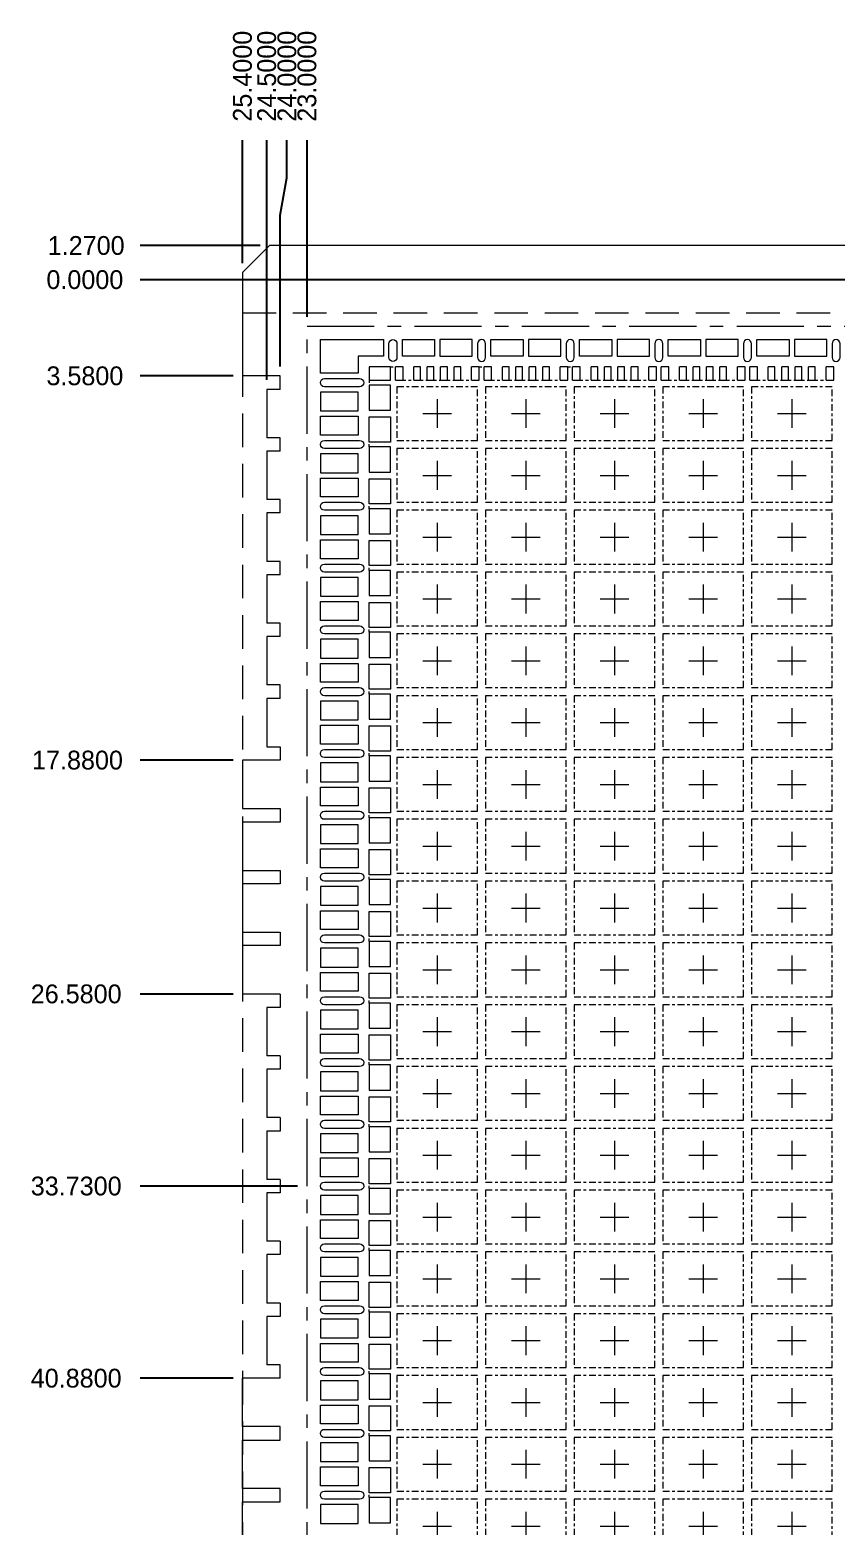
# Model space of a CAD drawing. Extents: x -231.9 to -154.2, y -116.6 to -30.5.
# Drawn here: x -231.9 to -201.8, y -86.1 to -30.5 of the extents above; entities that cross this region are included whole.
import ezdxf

# ---------------------------------------------------------------- set-up
doc = ezdxf.new("R2010")
doc.units = 0
doc.header["$MEASUREMENT"] = 0
doc.linetypes.add('CENTER', pattern=[2, 1.25, -0.25, 0.25, -0.25])
doc.linetypes.add('HIDDEN', pattern=[0.375, 0.25, -0.125])
for name, color, linetype, lineweight in [('Center', 1, 'Continuous', 5), ('Dim', 7, 'Continuous', 5), ('Half Etch BT', 4, 'Continuous', 5), ('LF', 7, 'Continuous', 13), ('Mold', 5, 'Continuous', 15), ('PKG', 6, 'Continuous', 18), ('Tape', 2, 'Continuous', 15)]:
    doc.layers.add(name, color=color, linetype=linetype, lineweight=lineweight)
doc.styles.get("Standard").update_dxf_attribs({"font": ''})
doc.styles.get('Standard').set_extended_font_data('SWRomns')
doc.dimstyles.get("Standard").update_dxf_attribs({"dimtxt": 0.7, "dimasz": 0.7, "dimexe": 0.35, "dimexo": 0.35, "dimgap": 0.35, "dimtad": 0, "dimdec": 4, "dimzin": 0, "dimdsep": 46, "dimtxsty": 'Standard', "dimcen": 0, "dimadec": 0, "dimazin": 0, "dimtfac": 1, "dimtdec": 4, "dimtmove": 0, "dimatfit": 1, "dimfxl": 1, "dimtolj": 1, "dimtzin": 0, "dimarcsym": 0})

# ---------------------------------------------------------------- blocks, each defined once
blk = doc.blocks.new('*D9')
at = {"layer": 'Defpoints', "color": 0, "transparency": 16777216}
for p in [(136.259, 102.495), (164.715, 102.495), (165.477, 102.495)]:
    blk.add_point(p, dxfattribs=at)
at = {"layer": 'Dim', "color": 0, "lineweight": -2, "transparency": 16777216}
blk.add_line((164.365, 102.495), (136.259, 102.495), dxfattribs=at)
at = {"layer": 'Dim', "color": 0, "transparency": 16777216, "insert": (134.206, 102.495), "char_height": 0.7, "attachment_point": 5}
blk.add_mtext('\\A1;0.0000', dxfattribs=at)
blk = doc.blocks.new('*D10')
at = {"layer": 'Defpoints', "color": 0, "transparency": 16777216}
for p in [(136.259, 103.765), (141.077, 103.765), (165.477, 102.495)]:
    blk.add_point(p, dxfattribs=at)
at = {"layer": 'Dim', "color": 0, "lineweight": -2, "transparency": 16777216}
blk.add_line((140.727, 103.765), (136.259, 103.765), dxfattribs=at)
at = {"layer": 'Dim', "color": 0, "transparency": 16777216, "insert": (134.255, 103.765), "char_height": 0.7, "attachment_point": 5}
blk.add_mtext('\\A1;1.2700', dxfattribs=at)
blk = doc.blocks.new('*D5')
at = {"layer": 'Defpoints', "color": 0, "transparency": 16777216}
for p in [(140.977, 107.692), (165.477, 102.495), (140.977, 98.415)]:
    blk.add_point(p, dxfattribs=at)
at = {"layer": 'Dim', "color": 0, "lineweight": -2, "transparency": 16777216}
blk.add_line((140.977, 98.765), (140.977, 107.692), dxfattribs=at)
at = {"layer": 'Dim', "color": 0, "transparency": 16777216, "insert": (140.977, 110.069), "char_height": 0.7, "attachment_point": 5, "rotation": 90}
blk.add_mtext('\\A1;24.5000', dxfattribs=at)
blk = doc.blocks.new('*D6')
at = {"layer": 'Defpoints', "color": 0, "transparency": 16777216}
for p in [(141.731, 107.692), (165.477, 102.495), (141.477, 98.915)]:
    blk.add_point(p, dxfattribs=at)
at = {"layer": 'Dim', "color": 0, "lineweight": -2, "transparency": 16777216}
for p, q in [((141.731, 106.292), (141.731, 107.692)), ((141.477, 104.892), (141.731, 106.292)), ((141.477, 99.265), (141.477, 104.892))]:
    blk.add_line(p, q, dxfattribs=at)
at = {"layer": 'Dim', "color": 0, "transparency": 16777216, "insert": (141.731, 110.069), "char_height": 0.7, "attachment_point": 5, "rotation": 90}
blk.add_mtext('\\A1;24.0000', dxfattribs=at)
blk = doc.blocks.new('*D11')
at = {"layer": 'Defpoints', "color": 0, "transparency": 16777216}
for p in [(140.077, 107.692), (140.077, 102.765), (165.477, 102.495)]:
    blk.add_point(p, dxfattribs=at)
at = {"layer": 'Dim', "color": 0, "lineweight": -2, "transparency": 16777216}
blk.add_line((140.077, 103.115), (140.077, 107.692), dxfattribs=at)
at = {"layer": 'Dim', "color": 0, "transparency": 16777216, "insert": (140.077, 110.069), "char_height": 0.7, "attachment_point": 5, "rotation": 90}
blk.add_mtext('\\A1;25.4000', dxfattribs=at)
blk = doc.blocks.new('*D14')
at = {"layer": 'Defpoints', "color": 0, "transparency": 16777216}
for p in [(165.477, 102.495), (136.259, 33.765), (141.077, 33.765)]:
    blk.add_point(p, dxfattribs=at)
at = {"layer": 'Dim', "color": 0, "lineweight": -2, "transparency": 16777216}
blk.add_line((140.727, 33.765), (136.259, 33.765), dxfattribs=at)
at = {"layer": 'Dim', "color": 0, "transparency": 16777216, "insert": (133.899, 33.765), "char_height": 0.7, "attachment_point": 5}
blk.add_mtext('\\A1;68.7300', dxfattribs=at)
blk = doc.blocks.new('*D16')
at = {"layer": 'Defpoints', "color": 0, "transparency": 16777216}
for p in [(165.477, 102.495), (152.277, 34.584), (152.277, 29.694)]:
    blk.add_point(p, dxfattribs=at)
at = {"layer": 'Dim', "color": 0, "lineweight": -2, "transparency": 16777216}
blk.add_line((152.277, 34.234), (152.277, 29.694), dxfattribs=at)
at = {"layer": 'Dim', "color": 0, "transparency": 16777216, "insert": (152.277, 27.366), "char_height": 0.7, "attachment_point": 5, "rotation": 90}
blk.add_mtext('\\A1;13.2000', dxfattribs=at)
blk = doc.blocks.new('*D17')
at = {"layer": 'Defpoints', "color": 0, "transparency": 16777216}
for p in [(165.477, 102.495), (153.277, 34.584), (153.277, 29.694)]:
    blk.add_point(p, dxfattribs=at)
at = {"layer": 'Dim', "color": 0, "lineweight": -2, "transparency": 16777216}
blk.add_line((153.277, 34.234), (153.277, 29.694), dxfattribs=at)
at = {"layer": 'Dim', "color": 0, "transparency": 16777216, "insert": (153.277, 27.366), "char_height": 0.7, "attachment_point": 5, "rotation": 90}
blk.add_mtext('\\A1;12.2000', dxfattribs=at)
blk = doc.blocks.new('*D8')
at = {"layer": 'Defpoints', "color": 0, "transparency": 16777216}
for p in [(142.477, 107.692), (165.477, 102.495), (142.477, 100.765)]:
    blk.add_point(p, dxfattribs=at)
at = {"layer": 'Dim', "color": 0, "lineweight": -2, "transparency": 16777216}
blk.add_line((142.477, 101.115), (142.477, 107.692), dxfattribs=at)
at = {"layer": 'Dim', "color": 0, "transparency": 16777216, "insert": (142.477, 110.069), "char_height": 0.7, "attachment_point": 5, "rotation": 90}
blk.add_mtext('\\A1;23.0000', dxfattribs=at)
blk = doc.blocks.new('*D23')
at = {"layer": 'Defpoints', "color": 0, "transparency": 16777216}
for p in [(165.477, 102.495), (136.259, 68.765), (142.477, 68.765)]:
    blk.add_point(p, dxfattribs=at)
at = {"layer": 'Dim', "color": 0, "lineweight": -2, "transparency": 16777216}
blk.add_line((142.127, 68.765), (136.259, 68.765), dxfattribs=at)
at = {"layer": 'Dim', "color": 0, "transparency": 16777216, "insert": (133.883, 68.765), "char_height": 0.7, "attachment_point": 5}
blk.add_mtext('\\A1;33.7300', dxfattribs=at)
blk = doc.blocks.new('*U24')
at = {"layer": 'PKG', "linetype": 'CENTER', "ltscale": 0.2}
blk.add_lwpolyline([(-1.5, -1), (1.5, -1), (1.5, 1), (-1.5, 1)], close=True, dxfattribs=at)
blk = doc.blocks.new('*U25')
at = {"layer": 'PKG', "color": 0, "linetype": 'ByBlock', "lineweight": -2}
for p in [(0, 57.5), (3.3, 57.5), (6.6, 57.5), (9.9, 57.5), (13.2, 57.5), (0, 55.2), (3.3, 55.2), (6.6, 55.2), (9.9, 55.2), (13.2, 55.2), (0, 52.9), (3.3, 52.9), (6.6, 52.9), (9.9, 52.9), (13.2, 52.9), (0, 50.6), (3.3, 50.6), (6.6, 50.6), (9.9, 50.6), (13.2, 50.6), (0, 48.3), (3.3, 48.3), (6.6, 48.3), (9.9, 48.3), (13.2, 48.3), (0, 46), (3.3, 46), (6.6, 46), (9.9, 46), (13.2, 46), (0, 43.7), (3.3, 43.7), (6.6, 43.7), (9.9, 43.7), (13.2, 43.7), (0, 41.4), (3.3, 41.4), (6.6, 41.4), (9.9, 41.4), (13.2, 41.4), (0, 39.1), (3.3, 39.1), (6.6, 39.1), (9.9, 39.1), (13.2, 39.1), (0, 36.8), (3.3, 36.8), (6.6, 36.8), (9.9, 36.8), (13.2, 36.8), (0, 34.5), (3.3, 34.5), (6.6, 34.5), (9.9, 34.5), (13.2, 34.5), (0, 32.2), (3.3, 32.2), (6.6, 32.2), (9.9, 32.2), (13.2, 32.2), (0, 29.9), (3.3, 29.9), (6.6, 29.9), (9.9, 29.9), (13.2, 29.9), (0, 27.6), (3.3, 27.6), (6.6, 27.6), (9.9, 27.6), (13.2, 27.6), (0, 25.3), (3.3, 25.3), (6.6, 25.3), (9.9, 25.3), (13.2, 25.3), (0, 23), (3.3, 23), (6.6, 23), (9.9, 23), (13.2, 23), (0, 20.7), (3.3, 20.7), (6.6, 20.7), (9.9, 20.7), (13.2, 20.7), (0, 18.4), (3.3, 18.4), (6.6, 18.4), (9.9, 18.4), (13.2, 18.4), (0, 16.1), (3.3, 16.1), (6.6, 16.1), (9.9, 16.1), (13.2, 16.1)]:
    blk.add_blockref('*U24', p, dxfattribs=at)
blk = doc.blocks.new('*U26')
at = {"layer": 'Center'}
for p, q in [((-0.535, 0), (0.535, 0)), ((0, 0.535), (0, -0.535))]:
    blk.add_line(p, q, dxfattribs=at)
blk = doc.blocks.new('*U27')
at = {"layer": 'Center', "color": 0, "linetype": 'ByBlock', "lineweight": -2}
for p in [(0, 57.5), (3.3, 57.5), (6.6, 57.5), (9.9, 57.5), (13.2, 57.5), (0, 55.2), (3.3, 55.2), (6.6, 55.2), (9.9, 55.2), (13.2, 55.2), (0, 52.9), (3.3, 52.9), (6.6, 52.9), (9.9, 52.9), (13.2, 52.9), (0, 50.6), (3.3, 50.6), (6.6, 50.6), (9.9, 50.6), (13.2, 50.6), (0, 48.3), (3.3, 48.3), (6.6, 48.3), (9.9, 48.3), (13.2, 48.3), (0, 46), (3.3, 46), (6.6, 46), (9.9, 46), (13.2, 46), (0, 43.7), (3.3, 43.7), (6.6, 43.7), (9.9, 43.7), (13.2, 43.7), (0, 41.4), (3.3, 41.4), (6.6, 41.4), (9.9, 41.4), (13.2, 41.4), (0, 39.1), (3.3, 39.1), (6.6, 39.1), (9.9, 39.1), (13.2, 39.1), (0, 36.8), (3.3, 36.8), (6.6, 36.8), (9.9, 36.8), (13.2, 36.8), (0, 34.5), (3.3, 34.5), (6.6, 34.5), (9.9, 34.5), (13.2, 34.5), (0, 32.2), (3.3, 32.2), (6.6, 32.2), (9.9, 32.2), (13.2, 32.2), (0, 29.9), (3.3, 29.9), (6.6, 29.9), (9.9, 29.9), (13.2, 29.9), (0, 27.6), (3.3, 27.6), (6.6, 27.6), (9.9, 27.6), (13.2, 27.6), (0, 25.3), (3.3, 25.3), (6.6, 25.3), (9.9, 25.3), (13.2, 25.3), (0, 23), (3.3, 23), (6.6, 23), (9.9, 23), (13.2, 23), (0, 20.7), (3.3, 20.7), (6.6, 20.7), (9.9, 20.7), (13.2, 20.7), (0, 18.4), (3.3, 18.4), (6.6, 18.4), (9.9, 18.4), (13.2, 18.4), (0, 16.1), (3.3, 16.1), (6.6, 16.1), (9.9, 16.1), (13.2, 16.1)]:
    blk.add_blockref('*U26', p, dxfattribs=at)
blk = doc.blocks.new('*D28')
at = {"layer": 'Defpoints', "color": 0, "transparency": 16777216}
for p in [(165.477, 102.495), (136.259, 98.915), (140.077, 98.915)]:
    blk.add_point(p, dxfattribs=at)
at = {"layer": 'Dim', "color": 0, "lineweight": -2, "transparency": 16777216}
blk.add_line((139.727, 98.915), (136.259, 98.915), dxfattribs=at)
at = {"layer": 'Dim', "color": 0, "transparency": 16777216, "insert": (134.206, 98.915), "char_height": 0.7, "attachment_point": 5}
blk.add_mtext('\\A1;3.5800', dxfattribs=at)
blk = doc.blocks.new('*D29')
at = {"layer": 'Defpoints', "color": 0, "transparency": 16777216}
for p in [(165.477, 102.495), (136.259, 84.615), (140.077, 84.615)]:
    blk.add_point(p, dxfattribs=at)
at = {"layer": 'Dim', "color": 0, "lineweight": -2, "transparency": 16777216}
blk.add_line((139.727, 84.615), (136.259, 84.615), dxfattribs=at)
at = {"layer": 'Dim', "color": 0, "transparency": 16777216, "insert": (133.931, 84.615), "char_height": 0.7, "attachment_point": 5}
blk.add_mtext('\\A1;17.8800', dxfattribs=at)
blk = doc.blocks.new('*D30')
at = {"layer": 'Defpoints', "color": 0, "transparency": 16777216}
for p in [(165.477, 102.495), (136.259, 75.915), (140.077, 75.915)]:
    blk.add_point(p, dxfattribs=at)
at = {"layer": 'Dim', "color": 0, "lineweight": -2, "transparency": 16777216}
blk.add_line((139.727, 75.915), (136.259, 75.915), dxfattribs=at)
at = {"layer": 'Dim', "color": 0, "transparency": 16777216, "insert": (133.882, 75.915), "char_height": 0.7, "attachment_point": 5}
blk.add_mtext('\\A1;26.5800', dxfattribs=at)
blk = doc.blocks.new('*D31')
at = {"layer": 'Defpoints', "color": 0, "transparency": 16777216}
for p in [(165.477, 102.495), (136.259, 38.615), (140.077, 38.615)]:
    blk.add_point(p, dxfattribs=at)
at = {"layer": 'Dim', "color": 0, "lineweight": -2, "transparency": 16777216}
blk.add_line((139.727, 38.615), (136.259, 38.615), dxfattribs=at)
at = {"layer": 'Dim', "color": 0, "transparency": 16777216, "insert": (133.899, 38.615), "char_height": 0.7, "attachment_point": 5}
blk.add_mtext('\\A1;63.8800', dxfattribs=at)
blk = doc.blocks.new('*D32')
at = {"layer": 'Defpoints', "color": 0, "transparency": 16777216}
for p in [(165.477, 102.495), (136.259, 52.915), (140.077, 52.915)]:
    blk.add_point(p, dxfattribs=at)
at = {"layer": 'Dim', "color": 0, "lineweight": -2, "transparency": 16777216}
blk.add_line((139.727, 52.915), (136.259, 52.915), dxfattribs=at)
at = {"layer": 'Dim', "color": 0, "transparency": 16777216, "insert": (133.882, 52.915), "char_height": 0.7, "attachment_point": 5}
blk.add_mtext('\\A1;49.5800', dxfattribs=at)
blk = doc.blocks.new('*D33')
at = {"layer": 'Defpoints', "color": 0, "transparency": 16777216}
for p in [(165.477, 102.495), (136.259, 61.615), (140.077, 61.615)]:
    blk.add_point(p, dxfattribs=at)
at = {"layer": 'Dim', "color": 0, "lineweight": -2, "transparency": 16777216}
blk.add_line((139.727, 61.615), (136.259, 61.615), dxfattribs=at)
at = {"layer": 'Dim', "color": 0, "transparency": 16777216, "insert": (133.882, 61.615), "char_height": 0.7, "attachment_point": 5}
blk.add_mtext('\\A1;40.8800', dxfattribs=at)

msp = doc.modelspace()

# ---------------------------------------------------------------- linework, layer by layer
at = {"layer": 'Half Etch BT', "linetype": 'HIDDEN', "ltscale": 0.25}
for p, q in [((-218.42738, -43.00858), (-218.24738, -43.00858)), ((-215.12738, -43.00858), (-214.94738, -43.00858)), ((-211.82738, -43.00858), (-211.64738, -43.00858)), ((-219.22738, -43.50858), (-219.22738, -43.68858)), ((-219.22738, -45.98858), (-219.22738, -45.80858)), ((-219.22738, -48.28858), (-219.22738, -48.10858)), ((-219.22738, -50.58858), (-219.22738, -50.40858)), ((-219.22738, -52.88858), (-219.22738, -52.70858)), ((-219.22738, -55.18858), (-219.22738, -55.00858)), ((-219.22738, -57.48858), (-219.22738, -57.30858)), ((-219.22738, -59.78858), (-219.22738, -59.60858)), ((-219.22738, -62.08858), (-219.22738, -61.90858)), ((-219.22738, -64.38858), (-219.22738, -64.20858)), ((-219.22738, -66.68858), (-219.22738, -66.50858)), ((-219.22738, -68.98858), (-219.22738, -68.80858)), ((-219.22738, -71.28858), (-219.22738, -71.10858)), ((-219.22738, -73.58858), (-219.22738, -73.40858)), ((-219.22738, -75.88858), (-219.22738, -75.70858)), ((-219.22738, -78.18858), (-219.22738, -78.00858)), ((-219.22738, -80.48858), (-219.22738, -80.30858)), ((-219.22738, -82.78858), (-219.22738, -82.60858)), ((-219.22738, -85.08858), (-219.22738, -84.90858))]:
    msp.add_line(p, q, dxfattribs=at)
at = {"layer": 'Half Etch BT', "linetype": 'HIDDEN', "ltscale": 0.3}
for p, q in [((-217.96238, -43.50858), (-217.56238, -43.50858)), ((-217.31238, -43.50858), (-217.06238, -43.50858)), ((-216.81238, -43.50858), (-216.56238, -43.50858)), ((-216.31238, -43.50858), (-216.06238, -43.50858)), ((-215.81238, -43.50858), (-215.41238, -43.50858)), ((-214.66238, -43.50858), (-214.26238, -43.50858)), ((-214.01238, -43.50858), (-213.76238, -43.50858)), ((-213.51238, -43.50858), (-213.26238, -43.50858)), ((-213.01238, -43.50858), (-212.76238, -43.50858)), ((-212.51238, -43.50858), (-212.11238, -43.50858)), ((-211.36238, -43.50858), (-210.96238, -43.50858)), ((-210.71238, -43.50858), (-210.46238, -43.50858)), ((-210.21238, -43.50858), (-209.96238, -43.50858)), ((-209.71238, -43.50858), (-209.46238, -43.50858)), ((-209.21238, -43.50858), (-208.81238, -43.50858)), ((-208.06238, -43.50858), (-207.66238, -43.50858)), ((-207.41238, -43.50858), (-207.16238, -43.50858)), ((-206.91238, -43.50858), (-206.66238, -43.50858)), ((-206.41238, -43.50858), (-206.16238, -43.50858)), ((-205.91238, -43.50858), (-205.51238, -43.50858)), ((-204.76238, -43.50858), (-204.36238, -43.50858)), ((-204.11238, -43.50858), (-203.86238, -43.50858)), ((-203.61238, -43.50858), (-203.36238, -43.50858)), ((-203.11238, -43.50858), (-202.86238, -43.50858)), ((-202.61238, -43.50858), (-202.21238, -43.50858))]:
    msp.add_line(p, q, dxfattribs=at)
at = {"layer": 'LF'}
for p, q in [((-223.93738, -39.49858), (-222.93738, -38.49858)), ((-173.53738, -38.49858), (-222.93738, -38.49858)), ((-223.93738, -39.49858), (-223.93738, -43.34858)), ((-222.53738, -43.34858), (-223.93738, -43.34858)), ((-222.53738, -43.84858), (-222.53738, -43.34858)), ((-218.24738, -43.50858), (-218.24738, -43.00858)), ((-217.96238, -43.00858), (-218.24738, -43.00858)), ((-217.96238, -43.50858), (-217.96238, -43.00858)), ((-217.56238, -43.50858), (-217.56238, -43.00858)), ((-217.31238, -43.00858), (-217.56238, -43.00858)), ((-217.31238, -43.50858), (-217.31238, -43.00858)), ((-217.06238, -43.50858), (-217.06238, -43.00858)), ((-216.81238, -43.00858), (-217.06238, -43.00858)), ((-216.81238, -43.50858), (-216.81238, -43.00858)), ((-216.56238, -43.50858), (-216.56238, -43.00858)), ((-216.31238, -43.00858), (-216.56238, -43.00858)), ((-216.31238, -43.50858), (-216.31238, -43.00858)), ((-216.06238, -43.50858), (-216.06238, -43.00858)), ((-215.81238, -43.00858), (-216.06238, -43.00858)), ((-215.81238, -43.50858), (-215.81238, -43.00858)), ((-215.41238, -43.50858), (-215.41238, -43.00858)), ((-215.12738, -43.00858), (-215.41238, -43.00858)), ((-215.12738, -43.50858), (-215.12738, -43.00858)), ((-214.94738, -43.50858), (-214.94738, -43.00858)), ((-214.66238, -43.00858), (-214.94738, -43.00858)), ((-214.66238, -43.50858), (-214.66238, -43.00858)), ((-214.26238, -43.50858), (-214.26238, -43.00858)), ((-214.01238, -43.00858), (-214.26238, -43.00858)), ((-214.01238, -43.50858), (-214.01238, -43.00858)), ((-213.76238, -43.50858), (-213.76238, -43.00858)), ((-213.51238, -43.00858), (-213.76238, -43.00858)), ((-213.51238, -43.50858), (-213.51238, -43.00858)), ((-213.26238, -43.50858), (-213.26238, -43.00858)), ((-213.01238, -43.00858), (-213.26238, -43.00858)), ((-213.01238, -43.50858), (-213.01238, -43.00858)), ((-212.76238, -43.50858), (-212.76238, -43.00858)), ((-212.51238, -43.00858), (-212.76238, -43.00858)), ((-212.51238, -43.50858), (-212.51238, -43.00858)), ((-212.11238, -43.50858), (-212.11238, -43.00858)), ((-211.82738, -43.00858), (-212.11238, -43.00858)), ((-211.82738, -43.50858), (-211.82738, -43.00858)), ((-211.64738, -43.50858), (-211.64738, -43.00858)), ((-211.36238, -43.00858), (-211.64738, -43.00858)), ((-211.36238, -43.50858), (-211.36238, -43.00858)), ((-210.96238, -43.50858), (-210.96238, -43.00858)), ((-210.71238, -43.00858), (-210.96238, -43.00858)), ((-210.71238, -43.50858), (-210.71238, -43.00858)), ((-210.46238, -43.50858), (-210.46238, -43.00858)), ((-210.21238, -43.00858), (-210.46238, -43.00858)), ((-210.21238, -43.50858), (-210.21238, -43.00858)), ((-209.96238, -43.50858), (-209.96238, -43.00858)), ((-209.71238, -43.00858), (-209.96238, -43.00858)), ((-209.71238, -43.50858), (-209.71238, -43.00858)), ((-209.46238, -43.50858), (-209.46238, -43.00858)), ((-209.21238, -43.00858), (-209.46238, -43.00858)), ((-209.21238, -43.50858), (-209.21238, -43.00858)), ((-208.81238, -43.50858), (-208.81238, -43.00858)), ((-208.52738, -43.00858), (-208.81238, -43.00858)), ((-208.52738, -43.50858), (-208.52738, -43.00858)), ((-208.34738, -43.50858), (-208.34738, -43.00858)), ((-208.06238, -43.00858), (-208.34738, -43.00858)), ((-208.06238, -43.50858), (-208.06238, -43.00858)), ((-207.66238, -43.50858), (-207.66238, -43.00858)), ((-207.41238, -43.00858), (-207.66238, -43.00858)), ((-207.41238, -43.50858), (-207.41238, -43.00858)), ((-207.16238, -43.50858), (-207.16238, -43.00858)), ((-206.91238, -43.00858), (-207.16238, -43.00858)), ((-206.91238, -43.50858), (-206.91238, -43.00858)), ((-206.66238, -43.50858), (-206.66238, -43.00858)), ((-206.41238, -43.00858), (-206.66238, -43.00858)), ((-206.41238, -43.50858), (-206.41238, -43.00858)), ((-206.16238, -43.50858), (-206.16238, -43.00858)), ((-205.91238, -43.00858), (-206.16238, -43.00858)), ((-205.91238, -43.50858), (-205.91238, -43.00858)), ((-205.51238, -43.50858), (-205.51238, -43.00858)), ((-205.22738, -43.00858), (-205.51238, -43.00858)), ((-205.22738, -43.50858), (-205.22738, -43.00858)), ((-205.04738, -43.50858), (-205.04738, -43.00858)), ((-204.76238, -43.00858), (-205.04738, -43.00858)), ((-204.76238, -43.50858), (-204.76238, -43.00858)), ((-204.36238, -43.50858), (-204.36238, -43.00858)), ((-204.11238, -43.00858), (-204.36238, -43.00858)), ((-204.11238, -43.50858), (-204.11238, -43.00858)), ((-203.86238, -43.50858), (-203.86238, -43.00858)), ((-203.61238, -43.00858), (-203.86238, -43.00858)), ((-203.61238, -43.50858), (-203.61238, -43.00858)), ((-203.36238, -43.50858), (-203.36238, -43.00858)), ((-203.11238, -43.00858), (-203.36238, -43.00858)), ((-203.11238, -43.50858), (-203.11238, -43.00858)), ((-202.86238, -43.50858), (-202.86238, -43.00858)), ((-202.61238, -43.00858), (-202.86238, -43.00858)), ((-202.61238, -43.50858), (-202.61238, -43.00858)), ((-202.21238, -43.50858), (-202.21238, -43.00858)), ((-201.92738, -43.00858), (-202.21238, -43.00858)), ((-201.92738, -43.50858), (-201.92738, -43.00858)), ((-222.53738, -43.84858), (-223.03738, -43.84858)), ((-223.03738, -43.84858), (-223.03738, -45.64858)), ((-218.24738, -43.50858), (-217.96238, -43.50858)), ((-217.56238, -43.50858), (-217.31238, -43.50858)), ((-217.06238, -43.50858), (-216.81238, -43.50858)), ((-216.56238, -43.50858), (-216.31238, -43.50858)), ((-216.06238, -43.50858), (-215.81238, -43.50858)), ((-215.41238, -43.50858), (-215.12738, -43.50858)), ((-214.94738, -43.50858), (-214.66238, -43.50858)), ((-214.26238, -43.50858), (-214.01238, -43.50858)), ((-213.76238, -43.50858), (-213.51238, -43.50858)), ((-213.26238, -43.50858), (-213.01238, -43.50858)), ((-212.76238, -43.50858), (-212.51238, -43.50858)), ((-212.11238, -43.50858), (-211.82738, -43.50858)), ((-211.64738, -43.50858), (-211.36238, -43.50858)), ((-210.96238, -43.50858), (-210.71238, -43.50858)), ((-210.46238, -43.50858), (-210.21238, -43.50858)), ((-209.96238, -43.50858), (-209.71238, -43.50858)), ((-209.46238, -43.50858), (-209.21238, -43.50858)), ((-208.81238, -43.50858), (-208.52738, -43.50858)), ((-208.34738, -43.50858), (-208.06238, -43.50858)), ((-207.66238, -43.50858), (-207.41238, -43.50858)), ((-207.16238, -43.50858), (-206.91238, -43.50858)), ((-206.66238, -43.50858), (-206.41238, -43.50858)), ((-206.16238, -43.50858), (-205.91238, -43.50858)), ((-205.51238, -43.50858), (-205.22738, -43.50858)), ((-205.04738, -43.50858), (-204.76238, -43.50858)), ((-204.36238, -43.50858), (-204.11238, -43.50858)), ((-203.86238, -43.50858), (-203.61238, -43.50858)), ((-203.36238, -43.50858), (-203.11238, -43.50858)), ((-202.86238, -43.50858), (-202.61238, -43.50858)), ((-202.21238, -43.50858), (-201.92738, -43.50858)), ((-222.53738, -45.64858), (-223.03738, -45.64858)), ((-222.53738, -46.14858), (-222.53738, -45.64858)), ((-223.03738, -46.14858), (-223.03738, -47.94858)), ((-222.53738, -46.14858), (-223.03738, -46.14858)), ((-222.53738, -47.94858), (-223.03738, -47.94858)), ((-222.53738, -48.44858), (-222.53738, -47.94858)), ((-223.03738, -48.44858), (-223.03738, -50.24858)), ((-222.53738, -48.44858), (-223.03738, -48.44858)), ((-222.53738, -50.24858), (-223.03738, -50.24858)), ((-222.53738, -50.74858), (-222.53738, -50.24858)), ((-223.03738, -50.74858), (-223.03738, -52.54858)), ((-222.53738, -50.74858), (-223.03738, -50.74858)), ((-222.53738, -52.54858), (-223.03738, -52.54858)), ((-222.53738, -53.04858), (-222.53738, -52.54858)), ((-223.03738, -53.04858), (-223.03738, -54.84858)), ((-222.53738, -53.04858), (-223.03738, -53.04858)), ((-222.53738, -54.84858), (-223.03738, -54.84858)), ((-222.53738, -55.34858), (-222.53738, -54.84858)), ((-223.03738, -55.34858), (-223.03738, -57.14858)), ((-222.53738, -55.34858), (-223.03738, -55.34858)), ((-223.03738, -57.14858), (-222.53738, -57.14858)), ((-222.53738, -57.14858), (-222.53738, -57.64858)), ((-222.53738, -57.64858), (-223.93738, -57.64858)), ((-223.93738, -57.64858), (-223.93738, -59.44858)), ((-223.93738, -59.44858), (-222.53738, -59.44858)), ((-222.53738, -59.44858), (-222.53738, -59.94858)), ((-223.93738, -59.94858), (-223.93738, -61.74858)), ((-222.53738, -59.94858), (-223.93738, -59.94858)), ((-223.93738, -61.74858), (-222.53738, -61.74858)), ((-222.53738, -61.74858), (-222.53738, -62.24858)), ((-223.93738, -62.24858), (-223.93738, -64.04858)), ((-222.53738, -62.24858), (-223.93738, -62.24858)), ((-223.93738, -64.04858), (-222.53738, -64.04858)), ((-223.93738, -64.54858), (-223.93738, -66.34858)), ((-222.53738, -64.54858), (-223.93738, -64.54858)), ((-222.53738, -64.04858), (-222.53738, -64.54858)), ((-222.53738, -66.34858), (-223.93738, -66.34858)), ((-222.53738, -66.34858), (-222.53738, -66.84858)), ((-223.03738, -66.84858), (-223.03738, -68.64858)), ((-222.53738, -66.84858), (-223.03738, -66.84858)), ((-222.53738, -68.64858), (-223.03738, -68.64858)), ((-222.53738, -68.64858), (-222.53738, -69.14858)), ((-223.03738, -69.14858), (-223.03738, -70.94858)), ((-222.53738, -69.14858), (-223.03738, -69.14858)), ((-222.53738, -70.94858), (-223.03738, -70.94858)), ((-222.53738, -70.94858), (-222.53738, -71.44858)), ((-223.03738, -71.44858), (-223.03738, -73.24858)), ((-222.53738, -71.44858), (-223.03738, -71.44858)), ((-222.53738, -73.24858), (-223.03738, -73.24858)), ((-222.53738, -73.24858), (-222.53738, -73.74858)), ((-223.03738, -73.74858), (-223.03738, -75.54858)), ((-222.53738, -73.74858), (-223.03738, -73.74858)), ((-222.53738, -75.54858), (-223.03738, -75.54858)), ((-222.53738, -75.54858), (-222.53738, -76.04858)), ((-223.03738, -76.04858), (-223.03738, -77.84858)), ((-222.53738, -76.04858), (-223.03738, -76.04858)), ((-222.53738, -77.84858), (-223.03738, -77.84858)), ((-222.53738, -77.84858), (-222.53738, -78.34858)), ((-222.53738, -78.34858), (-223.03738, -78.34858)), ((-223.03738, -78.34858), (-223.03738, -80.14858)), ((-222.53738, -80.14858), (-223.03738, -80.14858)), ((-222.53738, -80.64858), (-222.53738, -80.14858)), ((-222.53738, -80.64858), (-223.93738, -80.64858)), ((-223.93738, -82.44858), (-223.93738, -80.64858)), ((-222.53738, -82.44858), (-223.93738, -82.44858)), ((-223.93738, -82.94858), (-222.53738, -82.94858)), ((-223.93738, -84.74858), (-223.93738, -82.94858)), ((-222.53738, -82.94858), (-222.53738, -82.44858)), ((-222.53738, -84.74858), (-223.93738, -84.74858)), ((-222.53738, -85.24858), (-222.53738, -84.74858)), ((-223.93738, -87.04858), (-223.93738, -85.24858)), ((-223.93738, -85.24858), (-222.53738, -85.24858))]:
    msp.add_line(p, q, dxfattribs=at)
for points in [[(-218.68738, -42.60858), (-219.62738, -42.60858), (-219.62738, -43.24858), (-221.03738, -43.24858), (-221.03738, -41.99858), (-218.68738, -41.99858)], [(-216.78738, -42.60858), (-217.98738, -42.60858), (-217.98738, -41.99858), (-216.78738, -41.99858)], [(-216.58738, -42.60858), (-215.38738, -42.60858), (-215.38738, -41.99858), (-216.58738, -41.99858)], [(-213.48738, -42.60858), (-214.68738, -42.60858), (-214.68738, -41.99858), (-213.48738, -41.99858)], [(-213.28738, -42.60858), (-212.08738, -42.60858), (-212.08738, -41.99858), (-213.28738, -41.99858)], [(-210.18738, -42.60858), (-211.38738, -42.60858), (-211.38738, -41.99858), (-210.18738, -41.99858)], [(-209.98738, -42.60858), (-208.78738, -42.60858), (-208.78738, -41.99858), (-209.98738, -41.99858)], [(-206.88738, -42.60858), (-208.08738, -42.60858), (-208.08738, -41.99858), (-206.88738, -41.99858)], [(-206.68738, -42.60858), (-205.48738, -42.60858), (-205.48738, -41.99858), (-206.68738, -41.99858)], [(-203.58738, -42.60858), (-204.78738, -42.60858), (-204.78738, -41.99858), (-203.58738, -41.99858)], [(-203.38738, -42.60858), (-202.18738, -42.60858), (-202.18738, -41.99858), (-203.38738, -41.99858)], [(-218.42738, -43.00858), (-219.22738, -43.00858), (-219.22738, -43.50858), (-218.42738, -43.50858)], [(-219.62738, -43.94858), (-221.03738, -43.94858), (-221.03738, -44.64858), (-219.62738, -44.64858)], [(-218.42738, -43.68858), (-219.22738, -43.68858), (-219.22738, -44.62358), (-218.42738, -44.62358)], [(-219.62738, -45.54858), (-221.03738, -45.54858), (-221.03738, -44.84858), (-219.62738, -44.84858)], [(-218.42738, -45.80858), (-219.22738, -45.80858), (-219.22738, -44.87358), (-218.42738, -44.87358)], [(-218.42738, -45.98858), (-219.22738, -45.98858), (-219.22738, -46.92358), (-218.42738, -46.92358)], [(-219.62738, -46.24858), (-221.03738, -46.24858), (-221.03738, -46.94858), (-219.62738, -46.94858)], [(-219.62738, -47.84858), (-221.03738, -47.84858), (-221.03738, -47.14858), (-219.62738, -47.14858)], [(-218.42738, -48.10858), (-219.22738, -48.10858), (-219.22738, -47.17358), (-218.42738, -47.17358)], [(-218.42738, -48.28858), (-219.22738, -48.28858), (-219.22738, -49.22358), (-218.42738, -49.22358)], [(-219.62738, -48.54858), (-221.03738, -48.54858), (-221.03738, -49.24858), (-219.62738, -49.24858)], [(-219.62738, -50.14858), (-221.03738, -50.14858), (-221.03738, -49.44858), (-219.62738, -49.44858)], [(-218.42738, -50.40858), (-219.22738, -50.40858), (-219.22738, -49.47358), (-218.42738, -49.47358)], [(-218.42738, -50.58858), (-219.22738, -50.58858), (-219.22738, -51.52358), (-218.42738, -51.52358)], [(-219.62738, -50.84858), (-221.03738, -50.84858), (-221.03738, -51.54858), (-219.62738, -51.54858)], [(-219.62738, -52.44858), (-221.03738, -52.44858), (-221.03738, -51.74858), (-219.62738, -51.74858)], [(-218.42738, -52.70858), (-219.22738, -52.70858), (-219.22738, -51.77358), (-218.42738, -51.77358)], [(-218.42738, -52.88858), (-219.22738, -52.88858), (-219.22738, -53.82358), (-218.42738, -53.82358)], [(-219.62738, -53.14858), (-221.03738, -53.14858), (-221.03738, -53.84858), (-219.62738, -53.84858)], [(-219.62738, -54.74858), (-221.03738, -54.74858), (-221.03738, -54.04858), (-219.62738, -54.04858)], [(-218.42738, -55.00858), (-219.22738, -55.00858), (-219.22738, -54.07358), (-218.42738, -54.07358)], [(-219.62738, -55.44858), (-221.03738, -55.44858), (-221.03738, -56.14858), (-219.62738, -56.14858)], [(-218.42738, -55.18858), (-219.22738, -55.18858), (-219.22738, -56.12358), (-218.42738, -56.12358)], [(-219.62738, -57.04858), (-221.03738, -57.04858), (-221.03738, -56.34858), (-219.62738, -56.34858)], [(-218.42738, -57.30858), (-219.22738, -57.30858), (-219.22738, -56.37358), (-218.42738, -56.37358)], [(-219.62738, -57.74858), (-221.03738, -57.74858), (-221.03738, -58.44858), (-219.62738, -58.44858)], [(-218.42738, -57.48858), (-219.22738, -57.48858), (-219.22738, -58.42358), (-218.42738, -58.42358)], [(-219.62738, -59.34858), (-221.03738, -59.34858), (-221.03738, -58.64858), (-219.62738, -58.64858)], [(-218.42738, -59.60858), (-219.22738, -59.60858), (-219.22738, -58.67358), (-218.42738, -58.67358)], [(-219.62738, -60.04858), (-221.03738, -60.04858), (-221.03738, -60.74858), (-219.62738, -60.74858)], [(-218.42738, -59.78858), (-219.22738, -59.78858), (-219.22738, -60.72358), (-218.42738, -60.72358)], [(-219.62738, -61.64858), (-221.03738, -61.64858), (-221.03738, -60.94858), (-219.62738, -60.94858)], [(-218.42738, -61.90858), (-219.22738, -61.90858), (-219.22738, -60.97358), (-218.42738, -60.97358)], [(-219.62738, -62.34858), (-221.03738, -62.34858), (-221.03738, -63.04858), (-219.62738, -63.04858)], [(-218.42738, -62.08858), (-219.22738, -62.08858), (-219.22738, -63.02358), (-218.42738, -63.02358)], [(-219.62738, -63.94858), (-221.03738, -63.94858), (-221.03738, -63.24858), (-219.62738, -63.24858)], [(-218.42738, -64.20858), (-219.22738, -64.20858), (-219.22738, -63.27358), (-218.42738, -63.27358)], [(-218.42738, -64.38858), (-219.22738, -64.38858), (-219.22738, -65.32358), (-218.42738, -65.32358)], [(-219.62738, -64.64858), (-221.03738, -64.64858), (-221.03738, -65.34858), (-219.62738, -65.34858)], [(-219.62738, -66.24858), (-221.03738, -66.24858), (-221.03738, -65.54858), (-219.62738, -65.54858)], [(-218.42738, -66.50858), (-219.22738, -66.50858), (-219.22738, -65.57358), (-218.42738, -65.57358)], [(-218.42738, -66.68858), (-219.22738, -66.68858), (-219.22738, -67.62358), (-218.42738, -67.62358)], [(-219.62738, -66.94858), (-221.03738, -66.94858), (-221.03738, -67.64858), (-219.62738, -67.64858)], [(-219.62738, -68.54858), (-221.03738, -68.54858), (-221.03738, -67.84858), (-219.62738, -67.84858)], [(-218.42738, -68.80858), (-219.22738, -68.80858), (-219.22738, -67.87358), (-218.42738, -67.87358)], [(-218.42738, -68.98858), (-219.22738, -68.98858), (-219.22738, -69.92358), (-218.42738, -69.92358)], [(-219.62738, -69.24858), (-221.03738, -69.24858), (-221.03738, -69.94858), (-219.62738, -69.94858)], [(-219.62738, -70.84858), (-221.03738, -70.84858), (-221.03738, -70.14858), (-219.62738, -70.14858)], [(-218.42738, -71.10858), (-219.22738, -71.10858), (-219.22738, -70.17358), (-218.42738, -70.17358)], [(-219.62738, -71.54858), (-221.03738, -71.54858), (-221.03738, -72.24858), (-219.62738, -72.24858)], [(-218.42738, -71.28858), (-219.22738, -71.28858), (-219.22738, -72.22358), (-218.42738, -72.22358)], [(-219.62738, -73.14858), (-221.03738, -73.14858), (-221.03738, -72.44858), (-219.62738, -72.44858)], [(-218.42738, -73.40858), (-219.22738, -73.40858), (-219.22738, -72.47358), (-218.42738, -72.47358)], [(-219.62738, -73.84858), (-221.03738, -73.84858), (-221.03738, -74.54858), (-219.62738, -74.54858)], [(-218.42738, -73.58858), (-219.22738, -73.58858), (-219.22738, -74.52358), (-218.42738, -74.52358)], [(-219.62738, -75.44858), (-221.03738, -75.44858), (-221.03738, -74.74858), (-219.62738, -74.74858)], [(-218.42738, -75.70858), (-219.22738, -75.70858), (-219.22738, -74.77358), (-218.42738, -74.77358)], [(-219.62738, -76.14858), (-221.03738, -76.14858), (-221.03738, -76.84858), (-219.62738, -76.84858)], [(-218.42738, -75.88858), (-219.22738, -75.88858), (-219.22738, -76.82358), (-218.42738, -76.82358)], [(-219.62738, -77.74858), (-221.03738, -77.74858), (-221.03738, -77.04858), (-219.62738, -77.04858)], [(-218.42738, -78.00858), (-219.22738, -78.00858), (-219.22738, -77.07358), (-218.42738, -77.07358)], [(-219.62738, -78.44858), (-221.03738, -78.44858), (-221.03738, -79.14858), (-219.62738, -79.14858)], [(-218.42738, -78.18858), (-219.22738, -78.18858), (-219.22738, -79.12358), (-218.42738, -79.12358)], [(-219.62738, -80.04858), (-221.03738, -80.04858), (-221.03738, -79.34858), (-219.62738, -79.34858)], [(-218.42738, -80.30858), (-219.22738, -80.30858), (-219.22738, -79.37358), (-218.42738, -79.37358)], [(-218.42738, -80.48858), (-219.22738, -80.48858), (-219.22738, -81.42358), (-218.42738, -81.42358)], [(-219.62738, -80.74858), (-221.03738, -80.74858), (-221.03738, -81.44858), (-219.62738, -81.44858)], [(-219.62738, -82.34858), (-221.03738, -82.34858), (-221.03738, -81.64858), (-219.62738, -81.64858)], [(-218.42738, -82.60858), (-219.22738, -82.60858), (-219.22738, -81.67358), (-218.42738, -81.67358)], [(-218.42738, -82.78858), (-219.22738, -82.78858), (-219.22738, -83.72358), (-218.42738, -83.72358)], [(-219.62738, -83.04858), (-221.03738, -83.04858), (-221.03738, -83.74858), (-219.62738, -83.74858)], [(-219.62738, -84.64858), (-221.03738, -84.64858), (-221.03738, -83.94858), (-219.62738, -83.94858)], [(-218.42738, -84.90858), (-219.22738, -84.90858), (-219.22738, -83.97358), (-218.42738, -83.97358)], [(-218.42738, -85.08858), (-219.22738, -85.08858), (-219.22738, -86.02358), (-218.42738, -86.02358)], [(-219.62738, -85.34858), (-221.03738, -85.34858), (-221.03738, -86.04858), (-219.62738, -86.04858)]]:
    msp.add_lwpolyline(points, close=True, dxfattribs=at)
for points in [[(-218.18738, -42.65858, -1), (-218.48738, -42.65858), (-218.48738, -42.14858, -1), (-218.18738, -42.14858)], [(-215.18738, -42.65858, 1), (-214.88738, -42.65858), (-214.88738, -42.14858, 1), (-215.18738, -42.14858)], [(-211.88738, -42.65858, 1), (-211.58738, -42.65858), (-211.58738, -42.14858, 1), (-211.88738, -42.14858)], [(-208.58738, -42.65858, 1), (-208.28738, -42.65858), (-208.28738, -42.14858, 1), (-208.58738, -42.14858)], [(-205.28738, -42.65858, 1), (-204.98738, -42.65858), (-204.98738, -42.14858, 1), (-205.28738, -42.14858)], [(-201.98738, -42.65858, 1), (-201.68738, -42.65858), (-201.68738, -42.14858, 1), (-201.98738, -42.14858)], [(-219.57738, -43.74858), (-220.88738, -43.74858, -1), (-220.88738, -43.44858), (-219.57738, -43.44858, -1)], [(-219.57738, -46.04858), (-220.88738, -46.04858, -1), (-220.88738, -45.74858), (-219.57738, -45.74858, -1)], [(-219.57738, -48.34858), (-220.88738, -48.34858, -1), (-220.88738, -48.04858), (-219.57738, -48.04858, -1)], [(-219.57738, -50.64858), (-220.88738, -50.64858, -1), (-220.88738, -50.34858), (-219.57738, -50.34858, -1)], [(-219.57738, -52.94858), (-220.88738, -52.94858, -1), (-220.88738, -52.64858), (-219.57738, -52.64858, -1)], [(-219.57738, -55.24858), (-220.88738, -55.24858, -1), (-220.88738, -54.94858), (-219.57738, -54.94858, -1)], [(-219.57738, -57.54858), (-220.88738, -57.54858, -1), (-220.88738, -57.24858), (-219.57738, -57.24858, -1)], [(-219.57738, -59.84858), (-220.88738, -59.84858, -1), (-220.88738, -59.54858), (-219.57738, -59.54858, -1)], [(-219.57738, -62.14858), (-220.88738, -62.14858, -1), (-220.88738, -61.84858), (-219.57738, -61.84858, -1)], [(-219.57738, -64.44858), (-220.88738, -64.44858, -1), (-220.88738, -64.14858), (-219.57738, -64.14858, -1)], [(-219.57738, -66.74858), (-220.88738, -66.74858, -1), (-220.88738, -66.44858), (-219.57738, -66.44858, -1)], [(-219.57738, -69.04858), (-220.88738, -69.04858, -1), (-220.88738, -68.74858), (-219.57738, -68.74858, -1)], [(-219.57738, -71.34858), (-220.88738, -71.34858, -1), (-220.88738, -71.04858), (-219.57738, -71.04858, -1)], [(-219.57738, -73.64858), (-220.88738, -73.64858, -1), (-220.88738, -73.34858), (-219.57738, -73.34858, -1)], [(-219.57738, -75.94858), (-220.88738, -75.94858, -1), (-220.88738, -75.64858), (-219.57738, -75.64858, -1)], [(-219.57738, -78.24858), (-220.88738, -78.24858, -1), (-220.88738, -77.94858), (-219.57738, -77.94858, -1)], [(-219.57738, -80.54858), (-220.88738, -80.54858, -1), (-220.88738, -80.24858), (-219.57738, -80.24858, -1)], [(-219.57738, -82.84858), (-220.88738, -82.84858, -1), (-220.88738, -82.54858), (-219.57738, -82.54858, -1)], [(-219.57738, -85.14858), (-220.88738, -85.14858, -1), (-220.88738, -84.84858), (-219.57738, -84.84858, -1)]]:
    msp.add_lwpolyline(points, format="xyb", close=True, dxfattribs=at)
at = {"layer": 'Mold', "linetype": 'CENTER', "ltscale": 2}
msp.add_lwpolyline([(-175.53738, -105.49858), (-221.53738, -105.49858), (-221.53738, -41.49858), (-175.53738, -41.49858)], close=True, dxfattribs=at)
at = {"layer": 'Tape', "linetype": 'HIDDEN', "ltscale": 5}
for q in [(-223.93738, -105.99858), (-173.53738, -40.99858)]:
    msp.add_line((-223.93738, -40.99858), q, dxfattribs=at)

# ---------------------------------------------------------------- block references
at = {"layer": 'Center'}
msp.add_blockref('*U27', (-216.68738, -102.24858), dxfattribs=at)
at = {"layer": 'PKG'}
msp.add_blockref('*U25', (-216.68738, -102.24858), dxfattribs=at)

# ---------------------------------------------------------------- dimensions: what is measured, and where the dimension line sits
at = {"layer": 'Dim'}
for feature_location, offset, dtype, origin, override, picture, middle, set_off in [((-223.93738, -39.49858), (0, 4.92677), 1, (-198.53738, -39.76858), {"dimfxl": 0.015}, '*D11', (-223.93738, -32.19513), (-364.01465, -142.26398)), ((-223.03738, -43.84858), (0, 9.27677), 1, (-198.53738, -39.76858), {"dimfxl": 0.015}, '*D5', (-223.03738, -32.19513), (-364.01465, -142.26398)), ((-222.53738, -43.34858), (0.25359, 8.77677), 1, (-198.53738, -39.76858), {"dimfxl": 0.015}, '*D6', (-222.28379, -32.19513), (-364.01465, -142.26398)), ((-221.53738, -41.49858), (0, 6.92677), 1, (-198.53738, -39.76858), {"dimfxl": 0.75}, '*D8', (-221.53738, -32.19513), (-364.01465, -142.26398)), ((-222.93738, -38.49858), (-4.81851, 0), 0, (-198.53738, -39.76858), {"dimfxl": 0.015}, '*D10', (-229.76008, -38.49858), (-364.01465, -142.26398)), ((-199.2993785042, -39.7685767672), (-28.4565125745, 0), 0, (-198.5373785042, -39.7685767672), {"dimfxl": 0.015}, '*D9', (-229.8084748776, -39.7685767672), (-364.0146542001, -142.2639754035)), ((-222.93738, -108.49858), (-4.81851, 0), 0, (-198.53738, -39.76858), {"dimfxl": 0.015}, '*D14', (-230.11595, -108.49858), (-364.01465, -142.26398)), ((-211.73738, -107.67973), (0, -4.89022), 1, (-198.53738, -39.76858), {"dimfxl": 0.015}, '*D16', (-211.73738, -114.89774), (-364.01465, -142.26398)), ((-210.73738, -107.67973), (0, -4.89022), 1, (-198.53738, -39.76858), {"dimfxl": 0.015}, '*D17', (-210.73738, -114.89774), (-364.01465, -142.26398))]:
    dim = msp.add_ordinate_dim(feature_location=feature_location, offset=offset, dtype=dtype, origin=origin, dimstyle='Standard', override=override, dxfattribs=at)
    dim.commit()
    dim.dimension.update_dxf_attribs({"geometry": picture, "text_midpoint": middle, "insert": set_off})
for feature_location, offset, picture, middle in [((-223.93738, -66.34858), (-3.81851, 0), '*D30', (-230.13257, -66.34858)), ((-223.93738, -89.34858), (-3.81851, 0), '*D32', (-230.13257, -89.34858)), ((-223.93738, -80.64858), (-3.81851, 0), '*D33', (-230.13257, -80.64858)), ((-221.53738, -73.49858), (-6.21851, 0), '*D23', (-230.13208, -73.49858)), ((-223.93738, -103.64858), (-3.81851, 0), '*D31', (-230.11595, -103.64858)), ((-223.93738, -57.64858), (-3.81851, 0), '*D29', (-230.08368, -57.64858)), ((-223.93738, -43.34858), (-3.81851, 0), '*D28', (-229.80847, -43.34858))]:
    dim = msp.add_ordinate_dim(feature_location=feature_location, offset=offset, dtype=0, origin=(-198.53738, -39.76858), dimstyle='Standard', dxfattribs=at)
    dim.commit()
    dim.dimension.update_dxf_attribs({"geometry": picture, "text_midpoint": middle, "insert": (-364.01465, -142.26398)})

doc.saveas('drawing.dxf')
